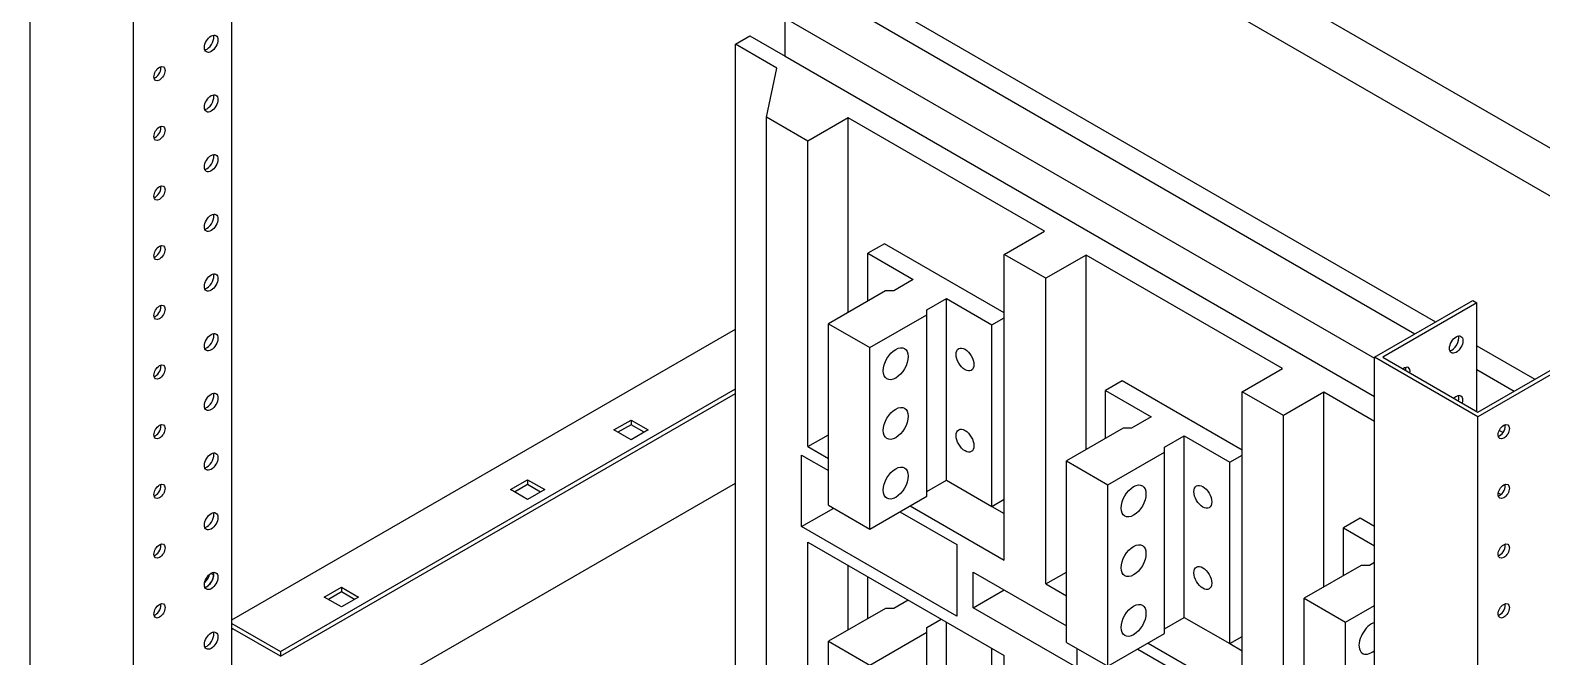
# Model space of a CAD drawing. Header units: millimetres. Extents: x -116965 to 323937, y 291661 to 566926.
# Drawn here: x -25926.7 to -25631.4, y 302207.2 to 302329.6 of the extents above; entities that cross this region are included whole.
import ezdxf

# ---------------------------------------------------------------- set-up
doc = ezdxf.new("R2010")
doc.units = ezdxf.units.MM
doc.layers.add('ALPHA', color=255, linetype='Continuous')

msp = doc.modelspace()

# ---------------------------------------------------------------- linework, layer by layer
at = {"layer": 'ALPHA'}
for p, q in [((-25926.729425, 301950.811825), (-25926.729425, 302417.3813)), ((-25887.333476, 302136.856403), (-25887.333476, 302416.798088)), ((-25906.526375, 301939.147588), (-25906.526375, 302405.717063)), ((-25755.811615, 302379.355888), (-25573.580096, 302274.144471)), ((-25759.852225, 302372.357346), (-25577.620706, 302267.145929)), ((-25779.247154, 302324.533975), (-25779.247154, 302331.999086)), ((-25779.247154, 302331.999086), (-25664.089764, 302265.512936)), ((-25759.852225, 302334.798503), (-25652.169964, 302272.628121)), ((-25761.87253, 302331.299232), (-25656.210574, 302270.295273)), ((-25788.944618, 302326.866822), (-25786.116191, 302328.499815)), ((-25788.944618, 302191.561674), (-25788.944618, 302326.866822)), ((-25780.863398, 302322.201127), (-25788.944618, 302326.866822)), ((-25786.116191, 302328.499815), (-25779.247154, 302324.533975)), ((-25779.247154, 302324.533975), (-25664.089764, 302258.047825)), ((-25782.883703, 302312.636453), (-25780.863398, 302322.201127)), ((-25782.883703, 302195.060945), (-25782.883703, 302312.636453)), ((-25774.802483, 302307.970758), (-25782.883703, 302312.636453)), ((-25766.923293, 302312.519811), (-25774.802483, 302307.970758)), ((-25766.923293, 302274.494398), (-25766.923293, 302312.519811)), ((-25728.537496, 302290.357761), (-25766.923293, 302312.519811)), ((-25774.802483, 302248.249866), (-25774.802483, 302307.970758)), ((-25759.852225, 302287.908271), (-25763.084713, 302286.041993)), ((-25736.416686, 302274.377756), (-25759.852225, 302287.908271)), ((-25736.416686, 302285.808708), (-25728.537496, 302290.357761)), ((-25763.084713, 302286.041993), (-25754.195371, 302280.909729)), ((-25763.084713, 302276.710603), (-25763.084713, 302286.041993)), ((-25736.416686, 302226.087815), (-25736.416686, 302285.808708)), ((-25728.335466, 302281.143014), (-25736.416686, 302285.808708)), ((-25720.456276, 302285.692066), (-25728.335466, 302281.143014)), ((-25720.456276, 302247.666654), (-25720.456276, 302285.692066)), ((-25682.070479, 302263.530016), (-25720.456276, 302285.692066)), ((-25754.195371, 302280.909729), (-25758.033951, 302278.693524)), ((-25728.335466, 302221.422121), (-25728.335466, 302281.143014)), ((-25759.650195, 302278.693524), (-25770.761873, 302272.278193)), ((-25758.033951, 302278.693524), (-25759.650195, 302278.693524)), ((-25751.568974, 302274.960968), (-25747.730395, 302277.177173)), ((-25747.730395, 302277.177173), (-25738.841052, 302272.044909)), ((-25747.730395, 302241.717893), (-25747.730395, 302277.177173)), ((-25664.089764, 302265.746221), (-25644.896866, 302276.827246)), ((-25644.088744, 302276.360676), (-25662.47352, 302265.746221)), ((-25644.896866, 302276.827246), (-25644.088744, 302276.360676)), ((-25644.088744, 302255.131765), (-25644.088744, 302276.360676)), ((-25762.680652, 302267.612499), (-25751.568974, 302274.027829)), ((-25751.568974, 302274.027829), (-25751.568974, 302274.960968)), ((-25751.568974, 302238.568549), (-25751.568974, 302274.027829)), ((-25738.841052, 302272.044909), (-25736.416686, 302273.444617)), ((-25887.333476, 302214.423579), (-25788.944618, 302271.228412)), ((-25770.761873, 302272.278193), (-25762.680652, 302267.612499)), ((-25770.761873, 302236.818913), (-25770.761873, 302272.278193)), ((-25738.841052, 302236.585629), (-25738.841052, 302272.044909)), ((-25762.680652, 302232.153219), (-25762.680652, 302267.612499)), ((-25644.088744, 302267.962426), (-25632.775035, 302261.430453)), ((-25664.089764, 301799.176746), (-25664.089764, 302265.746221)), ((-25643.886713, 302254.081984), (-25664.089764, 302265.746221)), ((-25662.47352, 302265.746221), (-25643.886713, 302255.015123)), ((-25643.886713, 302255.015123), (-25625.501937, 302265.629578)), ((-25624.693815, 302265.163009), (-25643.886713, 302254.081984)), ((-25713.385208, 302261.080526), (-25716.617696, 302259.214248)), ((-25689.949669, 302247.550011), (-25713.385208, 302261.080526)), ((-25689.949669, 302258.980963), (-25682.070479, 302263.530016)), ((-25644.088744, 302263.296731), (-25636.815645, 302259.097606)), ((-25877.838042, 302208.241533), (-25788.944618, 302259.564175)), ((-25877.838042, 302207.308394), (-25788.944618, 302258.631036)), ((-25716.617696, 302259.214248), (-25707.728354, 302254.081984)), ((-25716.617696, 302249.882859), (-25716.617696, 302259.214248)), ((-25689.949669, 302199.260071), (-25689.949669, 302258.980963)), ((-25681.868449, 302254.315269), (-25689.949669, 302258.980963)), ((-25673.989259, 302258.864321), (-25681.868449, 302254.315269)), ((-25673.989259, 302220.838909), (-25673.989259, 302258.864321)), ((-25664.089764, 302253.148845), (-25673.989259, 302258.864321)), ((-25812.703406, 302251.515852), (-25809.3497, 302253.452115)), ((-25809.3497, 302252.518976), (-25811.895284, 302251.049282)), ((-25809.3497, 302253.452115), (-25805.995993, 302251.515852)), ((-25809.3497, 302253.452115), (-25809.3497, 302252.518976)), ((-25806.804115, 302251.049282), (-25809.3497, 302252.518976)), ((-25707.728354, 302254.081984), (-25711.566933, 302251.865779)), ((-25681.868449, 302194.594376), (-25681.868449, 302254.315269)), ((-25643.886713, 301787.512509), (-25643.886713, 302254.081984)), ((-25809.3497, 302249.579589), (-25812.703406, 302251.515852)), ((-25805.995993, 302251.515852), (-25809.3497, 302249.579589)), ((-25774.802483, 302248.249866), (-25770.761873, 302250.582713)), ((-25713.183178, 302251.865779), (-25724.294856, 302245.450449)), ((-25711.566933, 302251.865779), (-25713.183178, 302251.865779)), ((-25705.101957, 302248.133223), (-25701.263378, 302250.349428)), ((-25701.263378, 302250.349428), (-25692.374035, 302245.217164)), ((-25701.263378, 302214.890148), (-25701.263378, 302250.349428)), ((-25639.701752, 302251.432511), (-25638.980301, 302251.015981)), ((-25776.014666, 302246.616872), (-25770.761873, 302243.584171)), ((-25776.014666, 302232.619788), (-25776.014666, 302246.616872)), ((-25774.802483, 302248.249866), (-25770.761873, 302245.917018)), ((-25716.213635, 302240.784754), (-25705.101957, 302247.200084)), ((-25705.101957, 302247.200084), (-25705.101957, 302248.133223)), ((-25705.101957, 302211.740804), (-25705.101957, 302247.200084)), ((-25692.374035, 302245.217164), (-25689.949669, 302246.616872)), ((-25724.294856, 302245.450449), (-25716.213635, 302240.784754)), ((-25724.294856, 302209.991169), (-25724.294856, 302245.450449)), ((-25692.374035, 302209.757884), (-25692.374035, 302245.217164)), ((-25887.333476, 302184.329847), (-25788.944618, 302241.134681)), ((-25832.906457, 302239.851615), (-25829.552751, 302241.787878)), ((-25829.552751, 302240.854739), (-25832.098335, 302239.385046)), ((-25829.552751, 302241.787878), (-25829.552751, 302240.854739)), ((-25829.552751, 302241.787878), (-25826.199044, 302239.851615)), ((-25827.007166, 302239.385046), (-25829.552751, 302240.854739)), ((-25751.568974, 302239.501688), (-25747.730395, 302241.717893)), ((-25747.730395, 302241.717893), (-25738.841052, 302236.585629)), ((-25716.213635, 302205.325474), (-25716.213635, 302240.784754)), ((-25829.552751, 302237.915352), (-25832.906457, 302239.851615)), ((-25826.199044, 302239.851615), (-25829.552751, 302237.915352)), ((-25762.680652, 302232.153219), (-25751.568974, 302238.568549)), ((-25738.841052, 302236.585629), (-25736.416686, 302237.985337)), ((-25639.39099, 302238.889002), (-25639.897154, 302239.181235)), ((-25776.014666, 302232.619788), (-25769.75172, 302236.235702)), ((-25770.761873, 302236.818913), (-25762.680652, 302232.153219)), ((-25756.821767, 302235.535847), (-25745.710089, 302229.120517)), ((-25754.801462, 302236.702271), (-25736.416686, 302226.087815)), ((-25738.841052, 302236.585629), (-25736.416686, 302235.18592)), ((-25745.710089, 302215.123433), (-25776.014666, 302232.619788)), ((-25666.918191, 302234.252781), (-25670.150679, 302232.386503)), ((-25670.150679, 302232.386503), (-25664.089764, 302228.887232)), ((-25670.150679, 302223.055114), (-25670.150679, 302232.386503)), ((-25664.089764, 302232.619788), (-25666.918191, 302234.252781)), ((-25774.802483, 302202.39332), (-25774.802483, 302229.587087)), ((-25774.802483, 302229.587087), (-25736.416686, 302207.425036)), ((-25745.710089, 302229.120517), (-25745.710089, 302215.123433)), ((-25664.089764, 302225.621246), (-25665.099916, 302225.038034)), ((-25891.374086, 302223.521683), (-25890.86901, 302223.230077)), ((-25766.923293, 302212.440658), (-25766.923293, 302225.038034)), ((-25763.084713, 302214.656863), (-25763.084713, 302222.821829)), ((-25742.477601, 302223.754968), (-25724.294856, 302213.257155)), ((-25742.477601, 302216.756426), (-25742.477601, 302223.754968)), ((-25728.335466, 302221.422121), (-25724.294856, 302223.754968)), ((-25666.716161, 302225.038034), (-25677.827838, 302218.622704)), ((-25665.099916, 302225.038034), (-25666.716161, 302225.038034)), ((-25869.271949, 302218.855989), (-25865.918242, 302220.792252)), ((-25865.918242, 302219.859113), (-25868.463827, 302218.389419)), ((-25865.918242, 302220.792252), (-25865.918242, 302219.859113)), ((-25865.918242, 302220.792252), (-25862.564536, 302218.855989)), ((-25863.372658, 302218.389419), (-25865.918242, 302219.859113)), ((-25742.477601, 302216.756426), (-25736.416686, 302220.255697)), ((-25728.335466, 302221.422121), (-25724.294856, 302219.089273)), ((-25865.918242, 302216.919725), (-25869.271949, 302218.855989)), ((-25862.564536, 302218.855989), (-25865.918242, 302216.919725)), ((-25755.205523, 302218.272777), (-25758.033951, 302216.639784)), ((-25722.27455, 302205.092189), (-25742.477601, 302216.756426)), ((-25677.827838, 302218.622704), (-25669.746618, 302213.957009)), ((-25677.827838, 302183.163424), (-25677.827838, 302218.622704)), ((-25669.746618, 302213.957009), (-25664.089764, 302217.222995)), ((-25759.650195, 302216.639784), (-25770.761873, 302210.224453)), ((-25758.033951, 302216.639784), (-25759.650195, 302216.639784)), ((-25751.568974, 302212.907228), (-25748.740547, 302214.540221)), ((-25747.730395, 302179.664153), (-25747.730395, 302213.957009)), ((-25705.101957, 302212.673943), (-25701.263378, 302214.890148)), ((-25701.263378, 302214.890148), (-25692.374035, 302209.757884)), ((-25669.746618, 302178.497729), (-25669.746618, 302213.957009)), ((-25887.333476, 302213.723724), (-25877.838042, 302208.241533)), ((-25887.333476, 302212.790585), (-25887.131446, 302212.673943)), ((-25887.333476, 302212.557301), (-25887.131446, 302212.673943)), ((-25877.838042, 302207.308394), (-25887.131446, 302212.673943)), ((-25762.680652, 302205.558759), (-25751.568974, 302211.974089)), ((-25751.568974, 302211.974089), (-25751.568974, 302212.907228)), ((-25751.568974, 302203.809123), (-25751.568974, 302211.974089)), ((-25716.213635, 302205.325474), (-25705.101957, 302211.740804)), ((-25692.374035, 302209.757884), (-25689.949669, 302211.157592)), ((-25877.838042, 302208.241533), (-25877.838042, 302207.308394)), ((-25770.761873, 302210.224453), (-25762.680652, 302205.558759)), ((-25770.761873, 302203.225911), (-25770.761873, 302210.224453)), ((-25738.841052, 302174.531889), (-25738.841052, 302208.824745)), ((-25724.294856, 302209.991169), (-25716.213635, 302205.325474)), ((-25722.27455, 302208.824745), (-25722.27455, 302205.092189)), ((-25710.35475, 302208.708103), (-25699.041042, 302202.17613)), ((-25708.334445, 302209.874526), (-25689.949669, 302199.260071)), ((-25692.374035, 302209.757884), (-25689.949669, 302208.358175)), ((-25736.416686, 302168.233201), (-25736.416686, 302207.425036))]:
    msp.add_line(p, q, dxfattribs=at)
for centre, major_axis, start_param, end_param in [((-25891.374086, 302326.983464), (0.928571, 1.608333), 2.3561944902, 8.6393797974), ((-25892.182208, 302327.450034), (0.928571, 1.608333), 3.926990817, 5.8329886172), ((-25892.182208, 302327.450034), (0.928571, 1.608333), 3.5917893435, 3.926990817), ((-25901.475612, 302321.151346), (0.771429, 1.336153), 2.3561944902, 8.6393797974), ((-25902.283734, 302321.617915), (0.771429, 1.336153), 3.692878252, 3.926990817), ((-25902.283734, 302321.617915), (0.771429, 1.336153), 3.926990817, 5.7318997087), ((-25891.374086, 302315.319228), (0.928571, 1.608333), 2.3561944902, 8.6393797974), ((-25892.182208, 302315.785797), (0.928571, 1.608333), 3.5917893435, 3.926990817), ((-25892.182208, 302315.785797), (0.928571, 1.608333), 3.926990817, 5.8329886172), ((-25901.475612, 302309.487109), (0.771429, 1.336153), 2.3561944902, 8.6393797974), ((-25902.283734, 302309.953679), (0.771429, 1.336153), 3.692878252, 3.926990817), ((-25902.283734, 302309.953679), (0.771429, 1.336153), 3.926990817, 5.7318997087), ((-25891.374086, 302303.654991), (0.928571, 1.608333), 2.3561944902, 8.6393797974), ((-25892.182208, 302304.12156), (0.928571, 1.608333), 3.926990817, 5.8329886172), ((-25892.182208, 302304.12156), (0.928571, 1.608333), 3.5917893435, 3.926990817), ((-25901.475612, 302297.822872), (0.771429, 1.336153), 2.3561944902, 8.6393797974), ((-25902.283734, 302298.289442), (0.771429, 1.336153), 3.692878252, 3.926990817), ((-25902.283734, 302298.289442), (0.771429, 1.336153), 3.926990817, 5.7318997087), ((-25891.374086, 302291.990754), (0.928571, 1.608333), 2.3561944902, 8.6393797974), ((-25892.182208, 302292.457323), (0.928571, 1.608333), 3.926990817, 5.8329886172), ((-25892.182208, 302292.457323), (0.928571, 1.608333), 3.5917893435, 3.926990817), ((-25901.475612, 302286.158635), (0.771429, 1.336153), 2.3561944902, 8.6393797974), ((-25902.283734, 302286.625205), (0.771429, 1.336153), 3.692878252, 3.926990817), ((-25902.283734, 302286.625205), (0.771429, 1.336153), 3.926990817, 5.7318997087), ((-25891.374086, 302280.326517), (0.928571, 1.608333), 2.3561944902, 8.6393797974), ((-25892.182208, 302280.793086), (0.928571, 1.608333), 3.926990817, 5.8329886172), ((-25892.182208, 302280.793086), (0.928571, 1.608333), 3.5917893435, 3.926990817), ((-25901.475612, 302274.494398), (0.771429, 1.336153), 2.3561944902, 8.6393797974), ((-25902.283734, 302274.960968), (0.771429, 1.336153), 3.926990817, 5.7318997087), ((-25902.283734, 302274.960968), (0.771429, 1.336153), 3.692878252, 3.926990817), ((-25891.374086, 302268.66228), (0.928571, 1.608333), 2.3561944902, 8.6393797974), ((-25892.182208, 302269.12885), (0.928571, 1.608333), 3.926990817, 5.8329886172), ((-25648.129354, 302268.195711), (0.928571, 1.608333), 2.3561944902, 8.6393797974), ((-25892.182208, 302269.12885), (0.928571, 1.608333), 3.5917893435, 3.926990817), ((-25757.62989, 302264.463155), (1.714286, 2.96923), 2.3561944902, 8.6393797974), ((-25744.093845, 302265.279651), (-1.228571, 2.127948), 0.7853981634, 7.0685834706), ((-25648.937476, 302268.66228), (0.928571, 1.608333), 3.5917893435, 5.8329886172), ((-25901.475612, 302262.830162), (0.771429, 1.336153), 2.3561944902, 8.6393797974), ((-25902.283734, 302263.296731), (0.771429, 1.336153), 3.926990817, 5.7318997087), ((-25902.283734, 302263.296731), (0.771429, 1.336153), 3.692878252, 3.926990817), ((-25658.230879, 302262.363592), (0.771429, 1.336153), 5.2636745788, 7.3026960355), ((-25659.039001, 302262.830162), (0.771429, 1.336153), 5.2636745788, 5.7318997087), ((-25891.374086, 302256.998043), (0.928571, 1.608333), 2.3561944902, 8.6393797974), ((-25892.182208, 302257.464613), (0.928571, 1.608333), 3.926990817, 5.8329886172), ((-25648.129354, 302256.531474), (0.928571, 1.608333), 5.1625856703, 7.403784944), ((-25648.937476, 302256.998043), (0.928571, 1.608333), 5.1625856703, 5.8329886172), ((-25892.182208, 302257.464613), (0.928571, 1.608333), 3.5917893435, 3.926990817), ((-25757.62989, 302252.798918), (1.714286, 2.96923), 2.3561944902, 8.6393797974), ((-25901.475612, 302251.165925), (0.771429, 1.336153), 2.3561944902, 8.6393797974), ((-25902.283734, 302251.632494), (0.771429, 1.336153), 3.926990817, 5.7318997087), ((-25638.83595, 302251.165925), (0.771429, 1.336153), 2.3561944902, 8.6393797974), ((-25639.644072, 302251.632494), (0.771429, 1.336153), 3.926990817, 5.7318997087), ((-25902.283734, 302251.632494), (0.771429, 1.336153), 3.692878252, 3.926990817), ((-25744.093845, 302249.416289), (-1.228571, 2.127948), 0.7853981634, 7.0685834706), ((-25639.644072, 302251.632494), (0.771429, 1.336153), 3.692878252, 3.926990817), ((-25891.374086, 302245.333806), (0.928571, 1.608333), 2.3561944902, 8.6393797974), ((-25892.182208, 302245.800376), (0.928571, 1.608333), 3.926990817, 5.8329886172), ((-25892.182208, 302245.800376), (0.928571, 1.608333), 3.5917893435, 3.926990817), ((-25757.62989, 302241.134681), (1.714286, 2.96923), 2.3561944902, 8.6393797974), ((-25901.475612, 302239.501688), (0.771429, 1.336153), 2.3561944902, 8.6393797974), ((-25902.283734, 302239.968257), (0.771429, 1.336153), 3.926990817, 5.7318997087), ((-25711.162872, 302237.63541), (1.714286, 2.96923), 2.3561944902, 8.6393797974), ((-25697.626828, 302238.451907), (-1.228571, 2.127948), 0.7853981634, 7.0685834706), ((-25638.83595, 302239.501688), (0.771429, 1.336153), 2.3561944902, 8.6393797974), ((-25639.644072, 302239.968257), (0.771429, 1.336153), 3.926990817, 5.7318997087), ((-25902.283734, 302239.968257), (0.771429, 1.336153), 3.692878252, 3.926990817), ((-25639.644072, 302239.968257), (0.771429, 1.336153), 3.692878252, 3.926990817), ((-25891.374086, 302233.669569), (0.928571, 1.608333), 2.3561944902, 8.6393797974), ((-25892.182208, 302234.136139), (0.928571, 1.608333), 3.926990817, 5.8329886172), ((-25892.182208, 302234.136139), (0.928571, 1.608333), 3.5917893435, 3.926990817), ((-25901.475612, 302227.837451), (0.771429, 1.336153), 2.3561944902, 8.6393797974), ((-25902.283734, 302228.30402), (0.771429, 1.336153), 3.926990817, 5.7318997087), ((-25711.162872, 302225.971173), (1.714286, 2.96923), 2.3561944902, 8.6393797974), ((-25638.83595, 302227.837451), (0.771429, 1.336153), 2.3561944902, 8.6393797974), ((-25639.644072, 302228.30402), (0.771429, 1.336153), 3.926990817, 5.7318997087), ((-25902.283734, 302228.30402), (0.771429, 1.336153), 3.692878252, 3.926990817), ((-25639.644072, 302228.30402), (0.771429, 1.336153), 3.692878252, 3.926990817), ((-25891.374086, 302222.005333), (0.928571, 1.608333), 2.3561944902, 8.6393797974), ((-25892.99033, 302222.938472), (0.928571, 1.608333), 4.1973738484, 5.2274041124), ((-25892.182208, 302222.471902), (0.928571, 1.608333), 3.5917893435, 5.4977871438), ((-25892.182208, 302222.471902), (0.928571, 1.608333), 3.926990817, 5.8329886172), ((-25697.626828, 302222.588544), (-1.228571, 2.127948), 0.7853981634, 7.0685834706), ((-25892.182208, 302222.471902), (0.928571, 1.608333), 3.5917893435, 3.926990817), ((-25901.475612, 302216.173214), (0.771429, 1.336153), 2.3561944902, 8.6393797974), ((-25902.283734, 302216.639784), (0.771429, 1.336153), 3.926990817, 5.7318997087), ((-25711.162872, 302214.306936), (1.714286, 2.96923), 2.3561944902, 8.6393797974), ((-25638.83595, 302216.173214), (0.771429, 1.336153), 2.3561944902, 8.6393797974), ((-25639.644072, 302216.639784), (0.771429, 1.336153), 3.926990817, 5.7318997087), ((-25902.283734, 302216.639784), (0.771429, 1.336153), 3.692878252, 3.926990817), ((-25664.695855, 302210.807665), (1.714286, 2.96923), 0.5327179083, 0.7853981634), ((-25639.644072, 302216.639784), (0.771429, 1.336153), 3.692878252, 3.926990817), ((-25891.374086, 302210.341096), (0.928571, 1.608333), 2.3561944902, 8.6393797974), ((-25892.182208, 302210.807665), (0.928571, 1.608333), 3.926990817, 5.8329886172), ((-25664.695855, 302210.807665), (1.714286, 2.96923), 0.7853981634, 4.1796710721), ((-25892.182208, 302210.807665), (0.928571, 1.608333), 3.5917893435, 3.926990817)]:
    msp.add_ellipse(centre, major_axis=major_axis, ratio=0.5773502692, start_param=start_param, end_param=end_param, dxfattribs=at)

doc.saveas('drawing.dxf')
